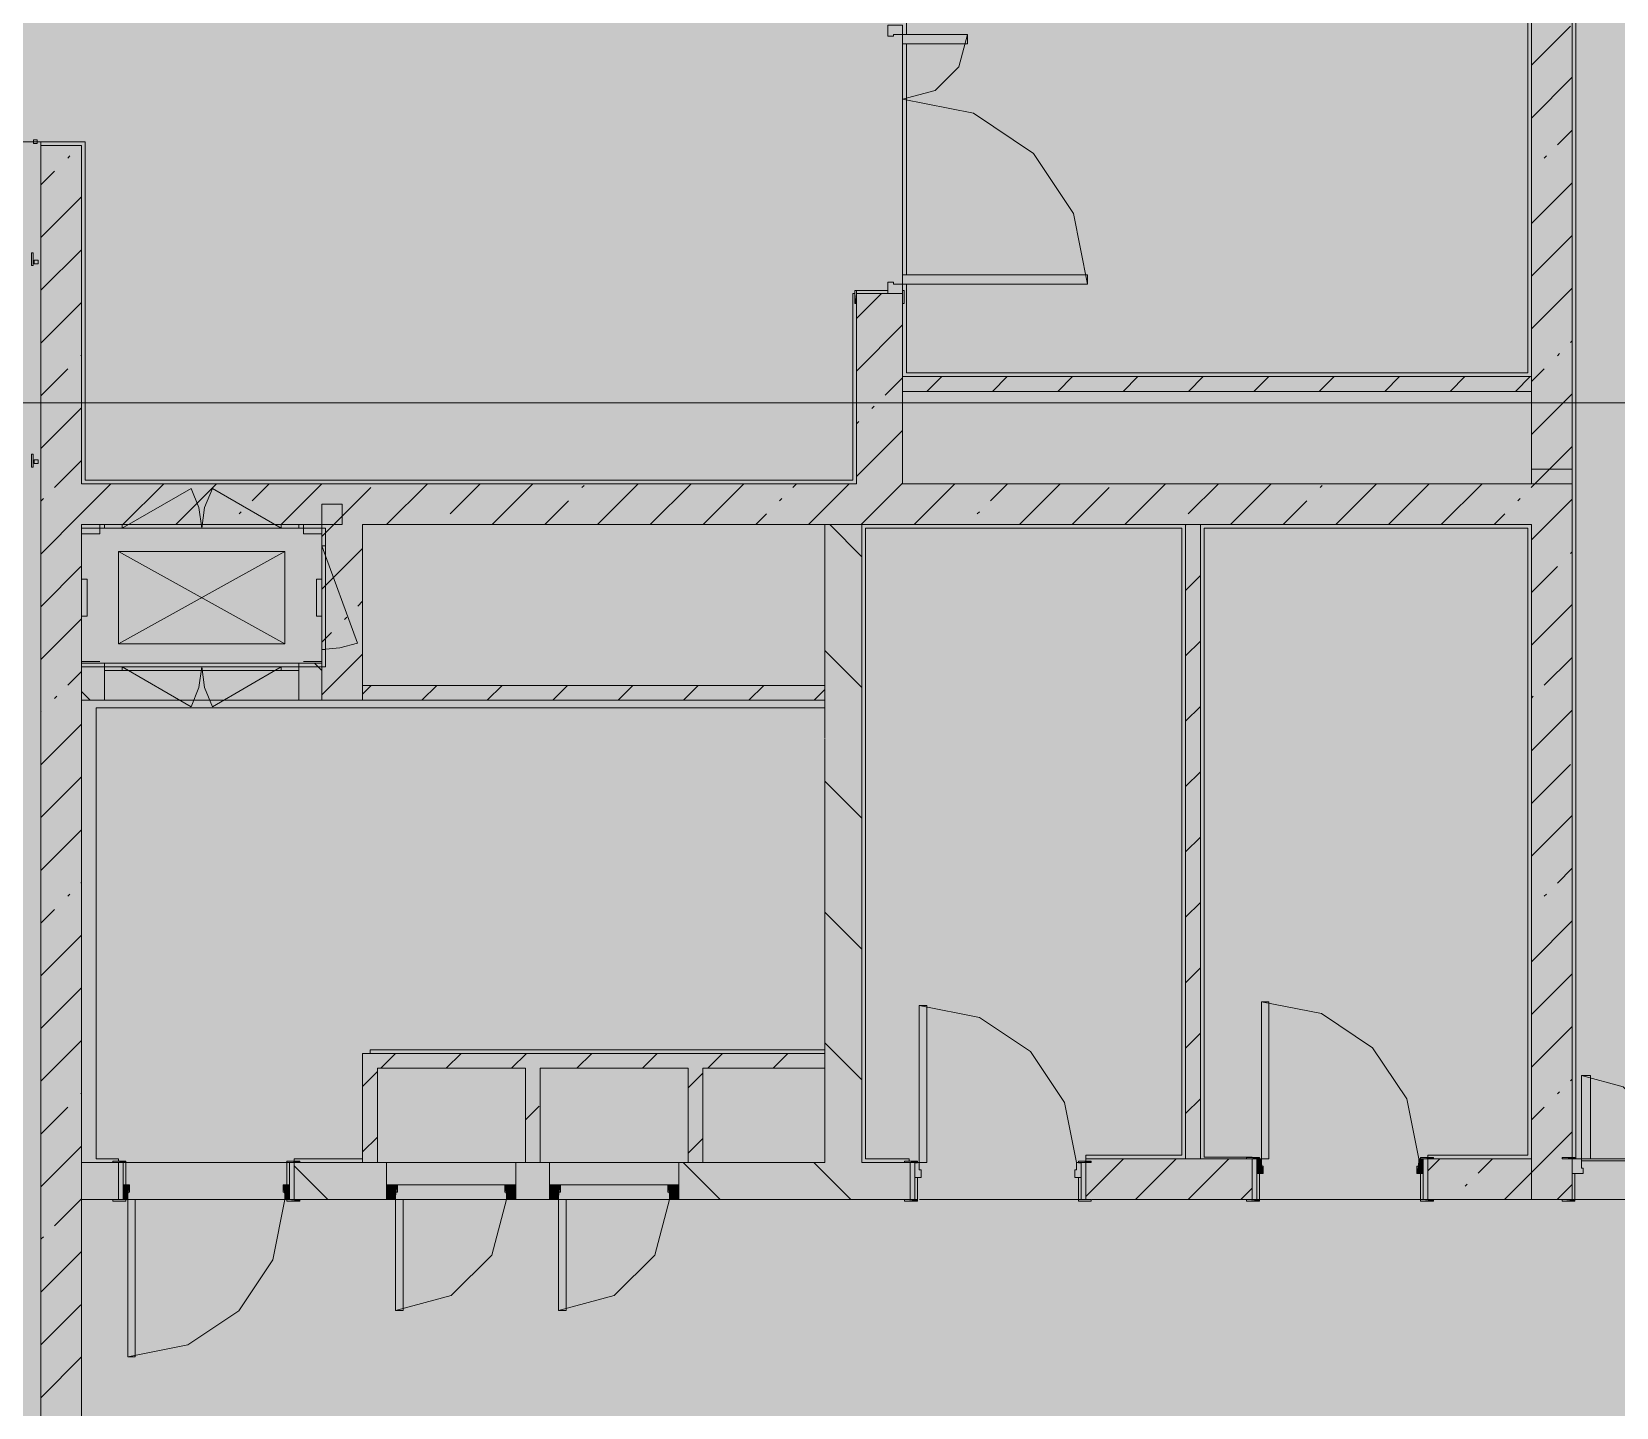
# Model space of a CAD drawing. Header units: millimetres. Extents: x -3817 to 677485, y -22715 to 103890.
# Drawn here: x 29601.9 to 29669.4, y 299.8 to 358.4 of the extents above; entities that cross this region are included whole.
import ezdxf

# ---------------------------------------------------------------- set-up
doc = ezdxf.new("R2010")
doc.units = ezdxf.units.MM
doc.layers.add('PDF _Геометрия', color=7, linetype='Continuous', true_color=0x1d1d1d)
doc.layers.add('PDF _Сплошная заливка', color=7, linetype='Continuous', true_color=0xffffff)

msp = doc.modelspace()

# ---------------------------------------------------------------- hatches: boundary and pattern name
at = {"layer": 'PDF _Сплошная заливка', "true_color": 0xd9d9d9, "transparency": 33554559}
for points in [[(29921.04, 201.109), (29921.04, 372.26), (29669.868, 372.325), (29669.868, 418.715), (29600.87, 418.715), (29600.87, 283.518), (29637.404, 283.518), (29637.404, 201.109), (29911.289, 201.109)], [(29602.288, 285.027), (29604.02, 285.027), (29604.02, 353.529), (29602.288, 353.529), (29602.288, 285.341)], [(29659.185, 343.057), (29665.75, 343.057), (29665.75, 343.687), (29638.979, 343.687), (29638.979, 343.057), (29647.162, 343.057)], [(29665.75, 310.381), (29667.482, 310.444), (29667.482, 339.75), (29665.75, 339.75), (29665.75, 310.693)], [(29651.026, 337.388), (29665.75, 337.388), (29665.75, 339.12), (29615.122, 339.12), (29615.122, 338.254), (29615.988, 338.254), (29615.988, 337.388), (29647.031, 337.388)], [(29614.256, 329.907), (29615.988, 329.907), (29615.988, 338.254), (29614.256, 338.254), (29614.256, 330.537)], [(29635.672, 329.907), (29635.672, 330.537), (29615.988, 330.537), (29615.988, 329.907), (29617.669, 329.907)], [(29635.672, 314.239), (29635.672, 314.869), (29615.988, 314.869), (29615.988, 314.239), (29630.476, 314.239)]]:
    msp.add_hatch(color=254, dxfattribs=at).paths.add_polyline_path(points)
h = msp.add_hatch(color=254, dxfattribs=at)
h.paths.add_polyline_path([(29637.011, 339.12), (29638.979, 339.12), (29638.979, 347.23), (29637.011, 347.23), (29637.011, 345.911)], flags=0)
h.paths.add_polyline_path([(29637.011, 358.647), (29638.979, 358.647), (29638.979, 416.519), (29637.011, 416.519), (29637.011, 359.08)], flags=0)
at = {"layer": 'PDF _Сплошная заливка', "true_color": 0xcdcdcd, "transparency": 33554559}
h = msp.add_hatch(color=254, dxfattribs=at)
h.paths.add_polyline_path([(29638.979, 347.23), (29638.979, 347.623), (29638.349, 347.702), (29638.349, 347.23)], flags=0)
h.paths.add_polyline_path([(29638.349, 358.174), (29638.586, 358.253), (29638.979, 358.253), (29638.979, 358.647), (29638.349, 358.647)], flags=0)
for points in [[(29654.569, 310.381), (29654.569, 317.073), (29654.254, 317.073), (29654.254, 310.381), (29654.372, 310.381)], [(29617.708, 303.924), (29617.669, 308.648), (29617.393, 308.648), (29617.393, 303.924), (29617.669, 303.924)]]:
    msp.add_hatch(color=254, dxfattribs=at).paths.add_polyline_path(points)
at = {"layer": 'PDF _Сплошная заливка', "true_color": 0xd9d9d9, "transparency": 33554559}
h = msp.add_hatch(color=254, dxfattribs=at)
h.paths.add_polyline_path([(29653.861, 308.648), (29653.861, 310.381), (29646.774, 310.381), (29646.774, 310.286), (29646.774, 310.223), (29646.774, 308.648), (29653.624, 308.648)], flags=0)
h.paths.add_polyline_path([(29661.712, 308.648), (29665.75, 308.648), (29665.75, 310.381), (29661.341, 310.381), (29661.341, 308.648), (29661.577, 308.648)], flags=0)
h = msp.add_hatch(color=254, dxfattribs=at)
h.paths.add_polyline_path([(29679.332, 308.648), (29681.419, 308.648), (29681.419, 310.381), (29678.899, 310.381), (29678.899, 308.648)], flags=0)
h.paths.add_polyline_path([(29667.482, 308.648), (29667.482, 310.381), (29665.75, 310.381), (29665.75, 308.648), (29667.049, 308.648)], flags=0)
at = {"layer": 'PDF _Сплошная заливка', "true_color": 0xcdcdcd, "transparency": 33554559}
h = msp.add_hatch(color=254, dxfattribs=at)
h.paths.add_polyline_path([(29678.899, 309.751), (29678.899, 310.381), (29678.505, 310.381), (29678.427, 309.751)], flags=0)
h.paths.add_polyline_path([(29667.482, 309.751), (29667.955, 309.751), (29667.876, 309.987), (29667.876, 310.381), (29667.482, 310.381)], flags=0)
at = {"layer": 'PDF _Сплошная заливка', "true_color": 0xd9d9d9, "transparency": 33554559}
h = msp.add_hatch(color=254, dxfattribs=at)
h.paths.add_polyline_path([(29622.51, 308.648), (29623.94, 308.648), (29623.94, 310.223), (29622.51, 310.223), (29622.51, 309.278)], flags=0)
h.paths.add_polyline_path([(29605.358, 308.648), (29605.595, 308.648), (29605.595, 310.223), (29604.02, 310.223), (29604.02, 308.648)], flags=0)
h.paths.add_polyline_path([(29639.294, 308.648), (29639.294, 310.223), (29629.452, 310.223), (29629.452, 308.648), (29639.058, 308.648)], flags=0)
h.paths.add_polyline_path([(29613.311, 308.648), (29616.999, 308.648), (29616.999, 310.223), (29613.075, 310.223), (29613.075, 308.648)], flags=0)
at = {"layer": 'PDF _Сплошная заливка', "true_color": 0xcdcdcd, "transparency": 33554559}
h = msp.add_hatch(color=254, dxfattribs=at)
h.paths.add_polyline_path([(29646.302, 309.593), (29646.577, 309.593), (29646.577, 310.223), (29646.381, 310.223), (29646.381, 309.908)], flags=0)
h.paths.add_polyline_path([(29639.491, 309.593), (29639.767, 309.593), (29639.688, 310.223), (29639.491, 310.223)], flags=0)

# ---------------------------------------------------------------- linework, layer by layer
at = {"layer": 'PDF _Геометрия', "color": 8, "lineweight": 9, "true_color": 0x737373}
for points in [[(29665.75, 343.057), (29665.75, 343.687), (29665.75, 371.638), (29665.75, 376.166)], [(29638.979, 343.687), (29638.979, 343.057), (29665.75, 343.057), (29665.75, 339.12), (29667.482, 339.12), (29667.482, 369.67), (29669.687, 369.67), (29669.687, 371.638), (29669.687, 372.325), (29669.687, 371.638), (29670.08, 371.638), (29670.08, 372.26), (29670.08, 371.638), (29674.891, 371.638)], [(29665.75, 356.941), (29667.415, 358.606)], [(29638.979, 357.859), (29638.979, 348.017)], [(29665.75, 354.696), (29667.482, 356.428)], [(29666.853, 353.554), (29667.482, 354.183)], [(29602.288, 348.726), (29602.288, 353.686)], [(29637.011, 346.797), (29637.011, 339.12), (29615.122, 339.12), (29604.02, 339.12), (29604.02, 353.529), (29602.288, 353.529), (29602.288, 285.027), (29604.02, 285.027), (29604.02, 308.648), (29605.358, 308.648)], [(29603.433, 352.993), (29603.526, 353.086)], [(29666.292, 352.993), (29666.385, 353.086)], [(29602.288, 351.848), (29602.871, 352.432)], [(29665.75, 350.206), (29667.482, 351.938)], [(29602.288, 349.603), (29604.02, 351.335)], [(29665.75, 347.961), (29667.482, 349.693)], [(29602.31, 347.381), (29604.02, 349.09)], [(29665.75, 345.716), (29667.482, 347.448)], [(29602.288, 345.113), (29604.02, 346.845)], [(29637.011, 346.162), (29638.079, 347.23)], [(29638.979, 347.23), (29637.011, 347.23)], [(29665.75, 343.687), (29638.979, 343.687), (29638.979, 346.797)], [(29637.011, 343.917), (29638.979, 345.885)], [(29667.415, 345.136), (29667.482, 345.203)], [(29603.994, 344.574), (29604.02, 344.6)], [(29666.853, 344.574), (29666.947, 344.668)], [(29602.288, 342.868), (29603.433, 344.013)], [(29638.23, 342.891), (29638.979, 343.64)], [(29640.013, 343.057), (29640.643, 343.687)], [(29642.797, 343.057), (29643.427, 343.687)], [(29645.581, 343.057), (29646.211, 343.687)], [(29648.365, 343.057), (29648.995, 343.687)], [(29651.148, 343.057), (29651.778, 343.687)], [(29653.932, 343.057), (29654.562, 343.687)], [(29656.716, 343.057), (29657.346, 343.687)], [(29659.5, 343.057), (29660.13, 343.687)], [(29662.284, 343.057), (29662.913, 343.687)], [(29665.067, 343.057), (29665.697, 343.687)], [(29665.75, 343.471), (29666.292, 344.013)], [(29667.482, 310.444), (29667.482, 339.75), (29665.75, 339.75), (29665.75, 339.12), (29638.979, 339.12), (29638.979, 343.057)], [(29665.75, 341.226), (29667.482, 342.958)], [(29602.288, 340.623), (29604.02, 342.355)], [(29637.669, 342.329), (29637.762, 342.423)], [(29637.011, 341.672), (29637.107, 341.768)], [(29637.011, 339.427), (29638.979, 341.395)], [(29665.889, 339.12), (29667.482, 340.713)], [(29602.288, 336.869), (29602.288, 340.059)], [(29602.871, 338.962), (29604.02, 340.11)], [(29665.731, 338.962), (29665.75, 338.981), (29666.519, 339.75)], [(29602.288, 336.133), (29604.02, 337.865), (29605.274, 339.12)], [(29605.752, 337.23), (29608.684, 338.923), (29609.022, 338.106), (29609.138, 337.23), (29609.253, 338.106), (29609.591, 338.923), (29612.523, 337.23)], [(29605.787, 337.388), (29607.519, 339.12)], [(29608.032, 337.388), (29609.764, 339.12)], [(29611.29, 338.401), (29612.009, 339.12)], [(29612.522, 337.388), (29614.254, 339.12)], [(29614.256, 336.876), (29615.633, 338.254), (29616.341, 338.962)], [(29617.012, 337.388), (29618.744, 339.12)], [(29619.709, 337.839), (29620.989, 339.12)], [(29621.502, 337.388), (29623.234, 339.12)], [(29625.321, 338.962), (29625.414, 339.055)], [(29625.992, 337.388), (29627.724, 339.12)], [(29628.237, 337.388), (29629.969, 339.12)], [(29630.482, 337.388), (29632.214, 339.12)], [(29634.301, 338.962), (29634.459, 339.12)], [(29634.972, 337.388), (29636.704, 339.12)], [(29637.217, 337.388), (29638.949, 339.12), (29638.979, 339.15)], [(29639.462, 337.388), (29641.194, 339.12)], [(29642.72, 338.401), (29643.439, 339.12)], [(29643.952, 337.388), (29645.684, 339.12)], [(29646.197, 337.388), (29647.771, 338.962)], [(29648.442, 337.388), (29650.174, 339.12)], [(29651.138, 337.839), (29652.419, 339.12)], [(29652.932, 337.388), (29654.664, 339.12)], [(29656.751, 338.962), (29656.844, 339.055)], [(29657.422, 337.388), (29659.154, 339.12)], [(29659.667, 337.388), (29661.399, 339.12)], [(29661.911, 337.388), (29663.644, 339.12)], [(29602.31, 338.401), (29602.403, 338.494)], [(29605.358, 310.223), (29604.02, 310.223), (29604.02, 329.907), (29605.004, 329.907), (29605.004, 331.482), (29604.02, 331.482), (29604.02, 337.388), (29604.02, 336.994), (29604.807, 336.994), (29604.02, 336.994), (29604.02, 337.388), (29615.122, 337.388), (29615.122, 338.254), (29614.256, 338.254), (29614.256, 330.537), (29614.256, 329.907), (29615.988, 329.907), (29635.672, 329.907), (29635.672, 328.302)], [(29623.747, 337.388), (29624.76, 338.401)], [(29633.74, 338.401), (29633.833, 338.494)], [(29655.177, 337.388), (29656.19, 338.401)], [(29665.17, 338.401), (29665.263, 338.494)], [(29665.75, 336.736), (29667.482, 338.468)], [(29605.752, 337.388), (29612.523, 337.388), (29605.752, 337.388)], [(29610.729, 337.839), (29610.822, 337.933)], [(29614.767, 337.388), (29615.122, 337.743)], [(29615.988, 329.907), (29615.988, 330.537), (29615.988, 337.388), (29651.026, 337.388), (29651.026, 310.381), (29646.774, 310.381), (29646.774, 310.286)], [(29639.058, 310.223), (29637.247, 310.223), (29637.247, 337.388), (29635.672, 337.388), (29635.672, 330.537), (29615.988, 330.537)], [(29632.727, 337.388), (29633.179, 337.839)], [(29637.247, 336.018), (29635.877, 337.388)], [(29642.158, 337.839), (29642.252, 337.933)], [(29651.026, 337.367), (29651.047, 337.388)], [(29661.577, 308.648), (29665.75, 308.648), (29665.75, 310.381), (29665.75, 337.388), (29651.656, 337.388), (29651.026, 337.388)], [(29653.624, 310.381), (29651.656, 310.381), (29651.656, 337.388)], [(29664.156, 337.388), (29664.608, 337.839)], [(29614.256, 336.994), (29613.468, 336.994), (29614.256, 336.994)], [(29605.595, 336.246), (29612.681, 332.309)], [(29612.681, 336.246), (29605.595, 332.309)], [(29614.256, 336.482), (29615.764, 332.339), (29615.021, 332.14), (29614.256, 332.073)], [(29614.256, 334.631), (29615.988, 336.364)], [(29614.413, 332.073), (29614.413, 336.482), (29614.413, 332.073)], [(29667.415, 336.156), (29667.482, 336.223)], [(29602.288, 333.888), (29603.994, 335.594)], [(29665.75, 334.491), (29666.853, 335.594)], [(29604.256, 333.49), (29604.256, 335.065), (29604.256, 333.49)], [(29614.019, 335.065), (29614.019, 333.49), (29614.019, 335.065)], [(29614.256, 335.065), (29614.019, 335.065), (29614.256, 335.065)], [(29651.026, 334.583), (29651.656, 335.213)], [(29602.288, 334.507), (29602.288, 331.317), (29602.288, 329.742), (29602.288, 325.101)], [(29615.78, 333.911), (29615.988, 334.119)], [(29665.75, 332.246), (29667.482, 333.978)], [(29602.288, 331.643), (29604.02, 333.375)], [(29604.02, 333.49), (29604.256, 333.49), (29604.02, 333.49)], [(29615.219, 333.349), (29615.312, 333.443)], [(29614.256, 332.386), (29614.657, 332.788)], [(29637.247, 330.45), (29635.672, 332.025)], [(29651.026, 331.799), (29651.656, 332.429)], [(29604.807, 331.561), (29604.02, 331.561), (29604.807, 331.561)], [(29604.02, 331.482), (29604.02, 329.907)], [(29605.752, 331.325), (29608.684, 329.632), (29609.022, 330.448), (29609.138, 331.325), (29609.253, 330.448), (29609.591, 329.632), (29612.523, 331.325)], [(29614.256, 331.561), (29613.468, 331.561), (29614.256, 331.561)], [(29614.256, 331.171), (29613.945, 331.482)], [(29614.256, 330.141), (29615.988, 331.874)], [(29666.292, 330.543), (29667.482, 331.733)], [(29603.433, 330.543), (29604.02, 331.13)], [(29605.752, 331.167), (29612.523, 331.167), (29605.752, 331.167)], [(29602.871, 329.982), (29602.965, 330.075)], [(29604.384, 329.907), (29604.02, 330.272)], [(29615.988, 330.166), (29616.359, 330.537)], [(29618.513, 329.907), (29619.143, 330.537)], [(29621.297, 329.907), (29621.926, 330.537)], [(29624.08, 329.907), (29624.71, 330.537)], [(29626.864, 329.907), (29627.494, 330.537)], [(29629.648, 329.907), (29630.278, 330.537)], [(29632.432, 329.907), (29633.062, 330.537)], [(29635.216, 329.907), (29635.672, 330.364)], [(29635.672, 329.907), (29635.672, 330.537)], [(29665.75, 330.001), (29665.824, 330.075)], [(29602.288, 329.398), (29602.31, 329.421)], [(29651.026, 329.015), (29651.656, 329.645)], [(29665.75, 327.756), (29667.482, 329.488)], [(29602.288, 327.153), (29604.02, 328.885)], [(29635.672, 328.279), (29635.672, 314.869), (29615.988, 314.869), (29615.988, 314.239), (29615.988, 310.223), (29616.618, 310.223), (29616.999, 310.223), (29616.999, 308.648), (29613.311, 308.648)], [(29602.288, 324.908), (29604.02, 326.641)], [(29651.026, 326.231), (29651.656, 326.861)], [(29665.75, 325.511), (29667.415, 327.176)], [(29637.247, 324.883), (29635.672, 326.457)], [(29665.75, 323.266), (29667.482, 324.998)], [(29602.288, 322.663), (29604.02, 324.396)], [(29651.026, 323.448), (29651.656, 324.078)], [(29602.288, 318.802), (29602.288, 322.738)], [(29666.853, 322.125), (29667.482, 322.753)], [(29603.994, 322.125), (29604.02, 322.151)], [(29603.433, 321.563), (29603.526, 321.657)], [(29651.026, 320.664), (29651.656, 321.294)], [(29666.292, 321.563), (29666.385, 321.657)], [(29602.288, 320.418), (29602.871, 321.002)], [(29637.247, 319.315), (29635.672, 320.89)], [(29665.75, 318.776), (29667.482, 320.508)], [(29602.288, 318.173), (29604.02, 319.906)], [(29651.026, 317.88), (29651.656, 318.51)], [(29665.75, 316.531), (29667.482, 318.263)], [(29602.31, 315.951), (29604.02, 317.661)], [(29602.288, 312.503), (29602.288, 316.439)], [(29651.026, 315.096), (29651.656, 315.726)], [(29665.75, 314.286), (29667.482, 316.018)], [(29602.288, 313.683), (29604.02, 315.416)], [(29637.247, 313.747), (29635.672, 315.322)], [(29616.763, 314.239), (29617.393, 314.869)], [(29619.547, 314.239), (29620.177, 314.869)], [(29622.331, 314.239), (29622.96, 314.869)], [(29625.114, 314.239), (29625.744, 314.869)], [(29627.898, 314.239), (29628.528, 314.869)], [(29630.682, 314.239), (29631.312, 314.869)], [(29633.466, 314.239), (29634.096, 314.869)], [(29635.672, 314.239), (29635.672, 314.869)], [(29615.988, 313.464), (29616.618, 314.094)], [(29616.618, 310.223), (29616.618, 314.239), (29622.917, 314.239), (29622.917, 310.223), (29623.547, 310.223), (29623.94, 310.223), (29623.94, 308.648), (29622.51, 308.648), (29622.51, 310.223), (29622.917, 310.223)], [(29623.547, 310.223), (29623.547, 314.239), (29629.846, 314.239), (29629.846, 310.223)], [(29639.058, 308.648), (29629.452, 308.648), (29629.452, 310.223), (29629.846, 310.223), (29630.476, 310.223), (29630.476, 314.239), (29635.672, 314.239), (29635.672, 310.223), (29630.476, 310.223)], [(29629.846, 313.402), (29630.476, 314.032)], [(29667.415, 313.706), (29667.482, 313.773)], [(29603.994, 313.145), (29604.02, 313.171)], [(29666.853, 313.145), (29666.947, 313.238)], [(29602.288, 311.438), (29603.433, 312.583)], [(29622.917, 312.041), (29623.503, 312.627)], [(29651.026, 312.313), (29651.656, 312.942)], [(29665.75, 312.041), (29666.292, 312.583)], [(29615.988, 310.68), (29616.618, 311.31)], [(29629.846, 310.619), (29630.476, 311.249)], [(29664.602, 308.648), (29665.75, 309.796), (29666.334, 310.381), (29667.482, 311.528)], [(29602.288, 309.193), (29604.02, 310.926)], [(29646.774, 308.78), (29648.374, 310.381)], [(29648.893, 308.655), (29650.619, 310.381)], [(29651.026, 310.381), (29651.656, 310.381)], [(29651.132, 308.648), (29652.864, 310.381)], [(29653.861, 308.648), (29653.861, 310.381)], [(29661.341, 309.877), (29661.844, 310.381)], [(29661.341, 310.381), (29661.341, 308.648)], [(29661.577, 310.381), (29665.75, 310.381), (29665.75, 308.648), (29667.049, 308.648)], [(29663.486, 309.777), (29664.089, 310.381)], [(29667.482, 308.648), (29667.482, 310.381)], [(29667.876, 310.381), (29678.505, 310.381)], [(29602.288, 306.204), (29602.288, 310.14)], [(29604.02, 310.223), (29604.02, 308.648)], [(29605.595, 308.648), (29605.595, 310.223)], [(29605.909, 310.223), (29612.76, 310.223)], [(29613.075, 310.223), (29613.075, 308.648)], [(29614.508, 308.648), (29613.075, 310.082)], [(29615.988, 310.223), (29613.311, 310.223)], [(29616.999, 309.278), (29616.999, 310.223), (29622.51, 310.223), (29622.51, 309.278)], [(29623.94, 309.278), (29623.94, 310.223), (29629.452, 310.223), (29629.452, 309.278)], [(29631.211, 308.648), (29629.636, 310.223)], [(29636.778, 308.648), (29635.204, 310.223)], [(29639.294, 308.648), (29639.294, 310.223)], [(29646.774, 310.223), (29646.774, 308.648)], [(29653.377, 308.648), (29653.861, 309.132)], [(29662.925, 309.216), (29663.018, 309.309)], [(29666.847, 308.648), (29667.482, 309.283)], [(29602.871, 307.532), (29604.02, 308.681)], [(29612.76, 308.648), (29606.303, 308.648)], [(29622.117, 308.648), (29617.708, 308.648)], [(29629.452, 308.648), (29624.649, 308.648)], [(29647.031, 308.648), (29653.624, 308.648)], [(29662.357, 308.648), (29662.363, 308.655)], [(29678.781, 308.648), (29667.6, 308.648)], [(29602.31, 306.971), (29602.403, 307.064)], [(29602.288, 304.703), (29604.02, 306.436)], [(29602.288, 302.458), (29603.994, 304.165)], [(29602.288, 299.905), (29602.288, 303.841)], [(29602.288, 300.213), (29604.02, 301.946)]]:
    msp.add_lwpolyline(points, dxfattribs=at)
at = {"layer": 'PDF _Геометрия', "color": 9, "lineweight": 9, "true_color": 0xb7b7b7}
for points in [[(29646.689, 372.032), (29665.592, 372.032), (29639.145, 372.032), (29639.145, 358.253)], [(29639.145, 347.623), (29639.145, 343.844), (29665.592, 343.844), (29665.592, 372.032)], [(29669.687, 369.512), (29667.64, 369.512), (29667.64, 310.381)], [(29646.853, 347.623), (29646.254, 350.637), (29644.547, 353.191), (29641.992, 354.898), (29638.979, 355.497), (29640.357, 355.866), (29641.366, 356.875), (29641.735, 358.253)], [(29639.145, 357.859), (29639.145, 348.017)], [(29613.271, 331.482), (29605.004, 331.482)], [(29613.271, 329.907), (29605.004, 329.907)], [(29660.947, 310.381), (29660.437, 312.942), (29658.987, 315.113), (29656.815, 316.564), (29654.254, 317.073)], [(29678.505, 317.467), (29675.794, 316.928), (29673.495, 315.391), (29671.958, 313.092), (29671.419, 310.381), (29670.944, 312.152), (29669.647, 313.449), (29667.876, 313.924)], [(29646.381, 310.223), (29645.871, 312.784), (29644.42, 314.956), (29642.249, 316.406), (29639.688, 316.916)], [(29646.774, 310.286), (29646.774, 310.538), (29646.774, 310.381)], [(29678.505, 310.381), (29668.269, 310.381)], [(29646.598, 308.648), (29646.774, 308.648), (29646.774, 310.223), (29646.577, 310.223), (29646.577, 308.648)], [(29667.876, 310.302), (29678.505, 310.302)], [(29617.314, 309.278), (29622.196, 309.278), (29617.314, 309.278)], [(29624.255, 309.278), (29629.137, 309.278), (29624.255, 309.278)], [(29605.358, 308.648), (29604.02, 308.648), (29604.02, 286.602)], [(29612.76, 308.648), (29606.303, 308.648), (29612.681, 308.648), (29612.171, 306.087), (29610.721, 303.916), (29608.549, 302.465), (29605.988, 301.956)], [(29616.999, 308.648), (29613.311, 308.648)], [(29617.393, 308.648), (29622.117, 308.648), (29617.708, 308.648), (29622.117, 308.648), (29621.484, 306.286), (29619.755, 304.557), (29617.393, 303.924)], [(29623.94, 308.648), (29622.51, 308.648)], [(29629.058, 308.648), (29628.425, 306.286), (29626.696, 304.557), (29624.334, 303.924)], [(29624.334, 308.648), (29629.137, 308.648), (29624.649, 308.648), (29639.058, 308.648)], [(29653.624, 308.648), (29647.031, 308.648)], [(29667.049, 308.648), (29661.577, 308.648)]]:
    msp.add_lwpolyline(points, dxfattribs=at)
for points in [[(29638.979, 358.253), (29638.979, 358.647), (29638.349, 358.647), (29638.349, 358.174), (29638.586, 358.174), (29638.586, 358.253)], [(29641.735, 358.253), (29638.979, 358.253), (29638.979, 357.859), (29641.735, 357.859)], [(29638.979, 357.859), (29638.979, 348.017)], [(29636.948, 347.23), (29636.853, 347.23), (29636.853, 339.277), (29604.177, 339.277), (29604.177, 353.686), (29600.87, 353.686), (29604.177, 353.686), (29604.177, 339.277), (29636.853, 339.277), (29636.853, 347.23)], [(29602.288, 286.602), (29602.288, 353.686)], [(29601.957, 348.411), (29601.957, 348.962), (29601.894, 348.962), (29601.894, 348.411)], [(29638.979, 347.623), (29638.586, 347.623), (29638.586, 347.702), (29638.349, 347.702), (29638.349, 347.23), (29638.979, 347.23)], [(29646.853, 347.623), (29646.853, 348.017), (29638.979, 348.017), (29638.979, 347.623)], [(29636.948, 347.348), (29636.948, 346.797), (29637.011, 346.797), (29637.011, 347.348)], [(29637.011, 347.348), (29637.011, 347.23), (29638.349, 347.23), (29638.349, 347.348)], [(29638.979, 347.348), (29638.979, 346.797), (29639.042, 346.797), (29639.042, 347.348)], [(29601.957, 340.38), (29601.894, 340.38), (29601.894, 339.828), (29601.957, 339.828)], [(29639.255, 310.286), (29639.255, 310.381), (29637.404, 310.381), (29637.404, 337.23), (29650.869, 337.23), (29650.869, 310.538), (29646.774, 310.538), (29650.869, 310.538), (29650.869, 337.23), (29637.404, 337.23), (29637.404, 310.381), (29639.255, 310.381)], [(29653.861, 310.459), (29651.813, 310.459), (29651.813, 337.23), (29665.592, 337.23), (29665.592, 310.538), (29661.341, 310.538), (29665.592, 310.538), (29665.592, 337.23), (29651.813, 337.23), (29651.813, 310.459)], [(29605.595, 310.286), (29605.595, 310.381), (29604.65, 310.381), (29604.65, 329.585), (29635.672, 329.585), (29604.65, 329.585), (29604.65, 310.381), (29605.595, 310.381)], [(29654.254, 317.073), (29654.254, 310.381), (29654.569, 310.381), (29654.569, 317.073)], [(29639.688, 316.916), (29639.688, 310.223), (29640.003, 310.223), (29640.003, 316.916)], [(29635.672, 315.026), (29616.303, 315.026), (29616.303, 314.869), (29616.303, 315.026)], [(29667.876, 313.924), (29667.876, 310.381), (29668.269, 310.381), (29668.269, 313.924)], [(29615.988, 310.381), (29613.075, 310.381), (29613.075, 310.286), (29613.075, 310.381)], [(29654.175, 310.381), (29654.175, 310.444), (29653.624, 310.444), (29653.624, 310.381)], [(29654.057, 308.648), (29654.057, 310.381), (29653.861, 310.381), (29653.861, 308.648)], [(29654.254, 310.381), (29654.057, 310.381), (29654.057, 309.751), (29654.333, 309.751), (29654.333, 310.066), (29654.254, 310.066)], [(29654.175, 310.373), (29654.175, 310.381), (29654.057, 310.381), (29654.057, 310.373)], [(29660.947, 310.381), (29660.947, 310.066), (29660.868, 310.066), (29660.868, 309.751), (29661.144, 309.751), (29661.144, 310.381)], [(29661.026, 310.381), (29661.577, 310.381), (29661.577, 310.444), (29661.026, 310.444)], [(29661.026, 310.373), (29661.144, 310.373), (29661.144, 310.381), (29661.026, 310.381)], [(29661.144, 308.648), (29661.341, 308.648), (29661.341, 310.381), (29661.144, 310.381)], [(29661.341, 310.538), (29661.341, 310.444)], [(29667.6, 310.381), (29667.6, 310.444), (29667.049, 310.444), (29667.049, 310.381)], [(29667.876, 310.381), (29667.482, 310.381), (29667.482, 309.751), (29667.955, 309.751), (29667.955, 309.987), (29667.876, 309.987)], [(29605.909, 310.286), (29605.358, 310.286), (29605.358, 310.223), (29605.909, 310.223)], [(29605.791, 310.223), (29605.595, 310.223), (29605.595, 308.648), (29605.791, 308.648)], [(29605.909, 310.223), (29605.791, 310.223), (29605.791, 309.278), (29605.909, 309.278)], [(29612.76, 310.286), (29612.76, 310.223), (29613.311, 310.223), (29613.311, 310.286)], [(29612.76, 310.223), (29612.76, 309.278), (29612.878, 309.278), (29612.878, 310.223)], [(29612.878, 310.223), (29612.878, 308.648), (29613.075, 308.648), (29613.075, 310.223)], [(29639.609, 310.223), (29639.609, 310.286), (29639.058, 310.286), (29639.058, 310.223)], [(29639.491, 308.648), (29639.491, 310.223), (29639.294, 310.223), (29639.294, 308.648)], [(29639.688, 310.223), (29639.491, 310.223), (29639.491, 309.593), (29639.767, 309.593), (29639.767, 309.908), (29639.688, 309.908)], [(29639.609, 310.215), (29639.609, 310.223), (29639.491, 310.223), (29639.491, 310.215)], [(29646.381, 310.223), (29646.381, 309.908), (29646.302, 309.908), (29646.302, 309.593), (29646.577, 309.593), (29646.577, 310.223)], [(29646.459, 310.223), (29647.01, 310.223), (29647.01, 310.286), (29646.459, 310.286)], [(29646.459, 310.215), (29646.577, 310.215), (29646.577, 310.223), (29646.459, 310.223)], [(29654.175, 308.648), (29654.175, 309.751), (29654.057, 309.751), (29654.057, 308.648)], [(29661.026, 308.648), (29661.144, 308.648), (29661.144, 309.751), (29661.026, 309.751)], [(29667.6, 308.648), (29667.6, 309.751), (29667.482, 309.751), (29667.482, 308.648)], [(29605.988, 308.648), (29605.988, 308.963), (29606.067, 308.963), (29606.067, 309.278), (29605.791, 309.278), (29605.791, 308.648)], [(29612.681, 308.648), (29612.878, 308.648), (29612.878, 309.278), (29612.602, 309.278), (29612.602, 308.963), (29612.681, 308.963)], [(29617.196, 309.278), (29616.999, 309.278), (29616.999, 308.648), (29617.196, 308.648)], [(29617.393, 308.648), (29617.393, 308.963), (29617.471, 308.963), (29617.471, 309.278), (29617.196, 309.278), (29617.196, 308.648)], [(29622.117, 308.648), (29622.314, 308.648), (29622.314, 309.278), (29622.038, 309.278), (29622.038, 308.963), (29622.117, 308.963)], [(29622.314, 309.278), (29622.314, 308.648), (29622.51, 308.648), (29622.51, 309.278)], [(29624.137, 309.278), (29623.94, 309.278), (29623.94, 308.648), (29624.137, 308.648)], [(29624.334, 308.648), (29624.334, 308.963), (29624.413, 308.963), (29624.413, 309.278), (29624.137, 309.278), (29624.137, 308.648)], [(29629.058, 308.648), (29629.255, 308.648), (29629.255, 309.278), (29628.98, 309.278), (29628.98, 308.963), (29629.058, 308.963)], [(29629.255, 309.278), (29629.255, 308.648), (29629.452, 308.648), (29629.452, 309.278)], [(29639.609, 308.648), (29639.609, 309.593), (29639.491, 309.593), (29639.491, 308.648)], [(29646.459, 308.648), (29646.577, 308.648), (29646.577, 309.593), (29646.459, 309.593)], [(29605.909, 308.648), (29605.358, 308.648), (29605.358, 308.585), (29605.909, 308.585)], [(29605.909, 308.656), (29605.791, 308.656), (29605.791, 308.648), (29605.909, 308.648)], [(29605.988, 301.956), (29606.303, 301.956), (29606.303, 308.648), (29605.988, 308.648)], [(29612.76, 308.656), (29612.76, 308.648), (29612.878, 308.648), (29612.878, 308.656)], [(29612.76, 308.648), (29612.76, 308.585), (29613.311, 308.585), (29613.311, 308.648)], [(29617.393, 303.924), (29617.708, 303.924), (29617.708, 308.648), (29617.393, 308.648)], [(29624.334, 303.924), (29624.649, 303.924), (29624.649, 308.648), (29624.334, 308.648)], [(29639.609, 308.585), (29639.609, 308.648), (29639.058, 308.648), (29639.058, 308.585)], [(29639.691, 308.648), (29646.459, 308.648)], [(29646.459, 308.585), (29647.01, 308.585), (29647.01, 308.648), (29646.459, 308.648)], [(29654.175, 308.585), (29654.175, 308.648), (29653.624, 308.648), (29653.624, 308.585)], [(29654.175, 308.648), (29661.026, 308.648)], [(29661.026, 308.585), (29661.577, 308.585), (29661.577, 308.648), (29661.026, 308.648)], [(29667.6, 308.585), (29667.6, 308.648), (29667.049, 308.648), (29667.049, 308.585)]]:
    msp.add_lwpolyline(points, close=True, dxfattribs=at)
at = {"layer": 'PDF _Геометрия', "color": 8, "lineweight": 9, "true_color": 0x737373}
for points in [[(29602.134, 353.773), (29601.977, 353.773), (29601.977, 353.615), (29602.134, 353.615)], [(29602.012, 348.482), (29602.169, 348.482), (29602.169, 348.639), (29602.012, 348.639), (29602.012, 348.482), (29602.012, 348.639), (29602.169, 348.639), (29602.169, 348.482)], [(29602.012, 339.98), (29602.169, 339.98), (29602.169, 340.138), (29602.012, 340.138), (29602.012, 339.98), (29602.012, 340.138), (29602.169, 340.138), (29602.169, 339.98)], [(29604.807, 336.994), (29604.807, 337.388)], [(29605.752, 337.23), (29605.752, 337.388), (29605.004, 337.388), (29605.004, 337.23)], [(29612.523, 337.23), (29612.523, 337.388), (29613.271, 337.388), (29613.271, 337.23)], [(29613.468, 337.388), (29613.468, 336.994)], [(29614.256, 336.994), (29614.256, 337.388)], [(29604.02, 337.23), (29604.02, 331.325), (29614.256, 331.325), (29614.256, 337.23)], [(29614.256, 336.482), (29614.413, 336.482), (29614.413, 337.23), (29614.256, 337.23)], [(29605.595, 336.246), (29605.595, 332.309), (29612.681, 332.309), (29612.681, 336.246)], [(29604.02, 335.065), (29604.256, 335.065)], [(29614.256, 333.49), (29614.019, 333.49)], [(29614.256, 332.073), (29614.413, 332.073), (29614.413, 331.325), (29614.256, 331.325)], [(29613.271, 331.482), (29613.271, 329.907), (29605.004, 329.907), (29605.004, 331.482)], [(29605.752, 331.325), (29605.752, 331.167), (29605.004, 331.167), (29605.004, 331.325)], [(29612.523, 331.325), (29612.523, 331.167), (29613.271, 331.167), (29613.271, 331.325)], [(29613.271, 329.907), (29614.256, 329.907), (29614.256, 331.482), (29613.271, 331.482)]]:
    msp.add_lwpolyline(points, close=True, dxfattribs=at)
at = {"layer": 'PDF _Геометрия', "color": 7, "lineweight": 9}
msp.add_lwpolyline([(233.263, 342.57), (39123.263, 342.57)], dxfattribs=at)
at = {"layer": 'PDF _Сплошная заливка', "color": 254, "lineweight": 60, "true_color": 0xd9d9d9, "transparency": 33554559}
for points in [[(29667.482, 339.12), (29667.482, 371.638), (29665.75, 339.12), (29665.75, 371.638)], [(29615.122, 337.388), (29615.122, 339.12), (29604.02, 337.388), (29604.02, 339.12)], [(29637.247, 310.223), (29637.247, 337.388), (29635.672, 310.223), (29635.672, 337.388)], [(29651.656, 310.381), (29651.656, 337.388), (29651.026, 310.381), (29651.026, 337.388)], [(29605.004, 329.907), (29605.004, 331.482), (29604.02, 329.907), (29604.02, 331.482)], [(29613.271, 329.907), (29614.256, 329.907), (29613.271, 331.482), (29614.256, 331.482)], [(29616.618, 310.223), (29616.618, 314.239), (29615.988, 310.223), (29615.988, 314.239)], [(29623.547, 310.223), (29623.547, 314.239), (29622.917, 310.223), (29622.917, 314.239)], [(29630.476, 310.223), (29630.476, 314.239), (29629.846, 310.223), (29629.846, 314.239)]]:
    msp.add_solid(points, dxfattribs=at)
at = {"layer": 'PDF _Сплошная заливка', "color": 254, "lineweight": 60, "true_color": 0xcdcdcd, "transparency": 33554559}
for points in [[(29638.979, 357.859), (29641.735, 357.859), (29638.979, 358.253), (29641.735, 358.253)], [(29646.853, 347.623), (29646.853, 348.017), (29638.979, 347.623), (29638.979, 348.017)], [(29636.948, 346.797), (29637.011, 346.797), (29636.948, 347.348)], [(29638.349, 347.23), (29638.349, 347.348), (29637.011, 347.23), (29637.011, 347.348)], [(29640.003, 310.223), (29640.003, 316.916), (29639.691, 310.223), (29639.688, 316.916)], [(29668.269, 310.381), (29668.269, 313.924), (29667.876, 310.381), (29667.876, 313.924)], [(29654.175, 310.381), (29654.175, 310.444), (29653.624, 310.381)], [(29654.057, 309.751), (29654.333, 309.751), (29654.057, 310.381), (29654.254, 310.381)], [(29661.144, 309.751), (29661.144, 310.381), (29660.868, 309.751), (29660.947, 310.381)], [(29661.577, 310.381), (29661.577, 310.444), (29661.026, 310.381)], [(29667.6, 310.381), (29667.6, 310.444), (29667.049, 310.381)], [(29605.909, 310.223), (29605.909, 310.286), (29605.358, 310.223)], [(29605.791, 309.278), (29605.909, 309.278), (29605.791, 310.223), (29605.909, 310.223)], [(29613.311, 310.223), (29613.311, 310.286), (29612.76, 310.223)], [(29612.76, 309.278), (29612.878, 309.278), (29612.76, 310.223), (29612.878, 310.223)], [(29639.609, 310.223), (29639.609, 310.286), (29639.058, 310.223)], [(29647.01, 310.223), (29647.01, 310.286), (29646.459, 310.223)], [(29654.175, 308.648), (29654.175, 309.751), (29654.057, 308.648), (29654.057, 309.751)], [(29661.144, 308.648), (29661.144, 309.751), (29661.026, 308.648), (29661.026, 309.751)], [(29667.6, 308.648), (29667.6, 309.751), (29667.482, 308.648), (29667.482, 309.751)], [(29605.988, 308.648), (29606.067, 309.278), (29605.791, 308.648), (29605.791, 309.278)], [(29612.878, 308.648), (29612.878, 309.278), (29612.681, 308.648), (29612.602, 309.278)], [(29617.393, 308.648), (29617.471, 309.278), (29617.196, 308.648), (29617.196, 309.278)], [(29622.314, 308.648), (29622.314, 309.278), (29622.117, 308.648), (29622.038, 309.278)], [(29624.334, 308.648), (29624.413, 309.278), (29624.137, 308.648), (29624.137, 309.278)], [(29629.255, 308.648), (29629.255, 309.278), (29629.058, 308.648), (29628.98, 309.278)], [(29639.609, 308.648), (29639.609, 309.593), (29639.491, 308.648), (29639.491, 309.593)], [(29646.577, 308.648), (29646.577, 309.593), (29646.459, 308.648), (29646.459, 309.593)], [(29606.303, 301.956), (29606.303, 308.648), (29605.988, 301.956), (29605.988, 308.648)], [(29613.311, 308.585), (29613.311, 308.648), (29612.76, 308.585)], [(29624.649, 303.924), (29624.649, 308.648), (29624.334, 303.924), (29624.334, 308.648)], [(29639.609, 308.585), (29639.609, 308.648), (29639.058, 308.585)], [(29654.175, 308.585), (29654.175, 308.648), (29653.624, 308.585)], [(29661.577, 308.585), (29661.577, 308.648), (29661.026, 308.585)], [(29667.6, 308.585), (29667.6, 308.648), (29667.049, 308.585)]]:
    msp.add_solid(points, dxfattribs=at)
at = {"layer": 'PDF _Сплошная заливка', "color": 254, "lineweight": 60, "true_color": 0xd7d7d7, "transparency": 33554559}
for points in [[(29654.057, 308.648), (29654.057, 310.381), (29653.861, 308.648), (29653.861, 310.381)], [(29661.341, 308.648), (29661.341, 310.381), (29661.144, 308.648), (29661.144, 310.381)], [(29605.595, 308.648), (29605.791, 308.648), (29605.595, 310.223), (29605.791, 310.223)], [(29613.075, 308.648), (29613.075, 310.223), (29612.878, 308.648), (29612.878, 310.223)], [(29639.491, 308.648), (29639.491, 310.223), (29639.294, 308.648), (29639.294, 310.223)], [(29646.774, 308.648), (29646.774, 310.223), (29646.598, 308.648), (29646.577, 310.223)], [(29616.999, 308.648), (29617.196, 308.648), (29616.999, 309.278), (29617.196, 309.278)], [(29622.314, 308.648), (29622.51, 308.648), (29622.314, 309.278), (29622.51, 309.278)], [(29623.94, 308.648), (29624.137, 308.648), (29623.94, 309.278), (29624.137, 309.278)], [(29629.255, 308.648), (29629.452, 308.648), (29629.255, 309.278), (29629.452, 309.278)]]:
    msp.add_solid(points, dxfattribs=at)

doc.saveas('drawing.dxf')
